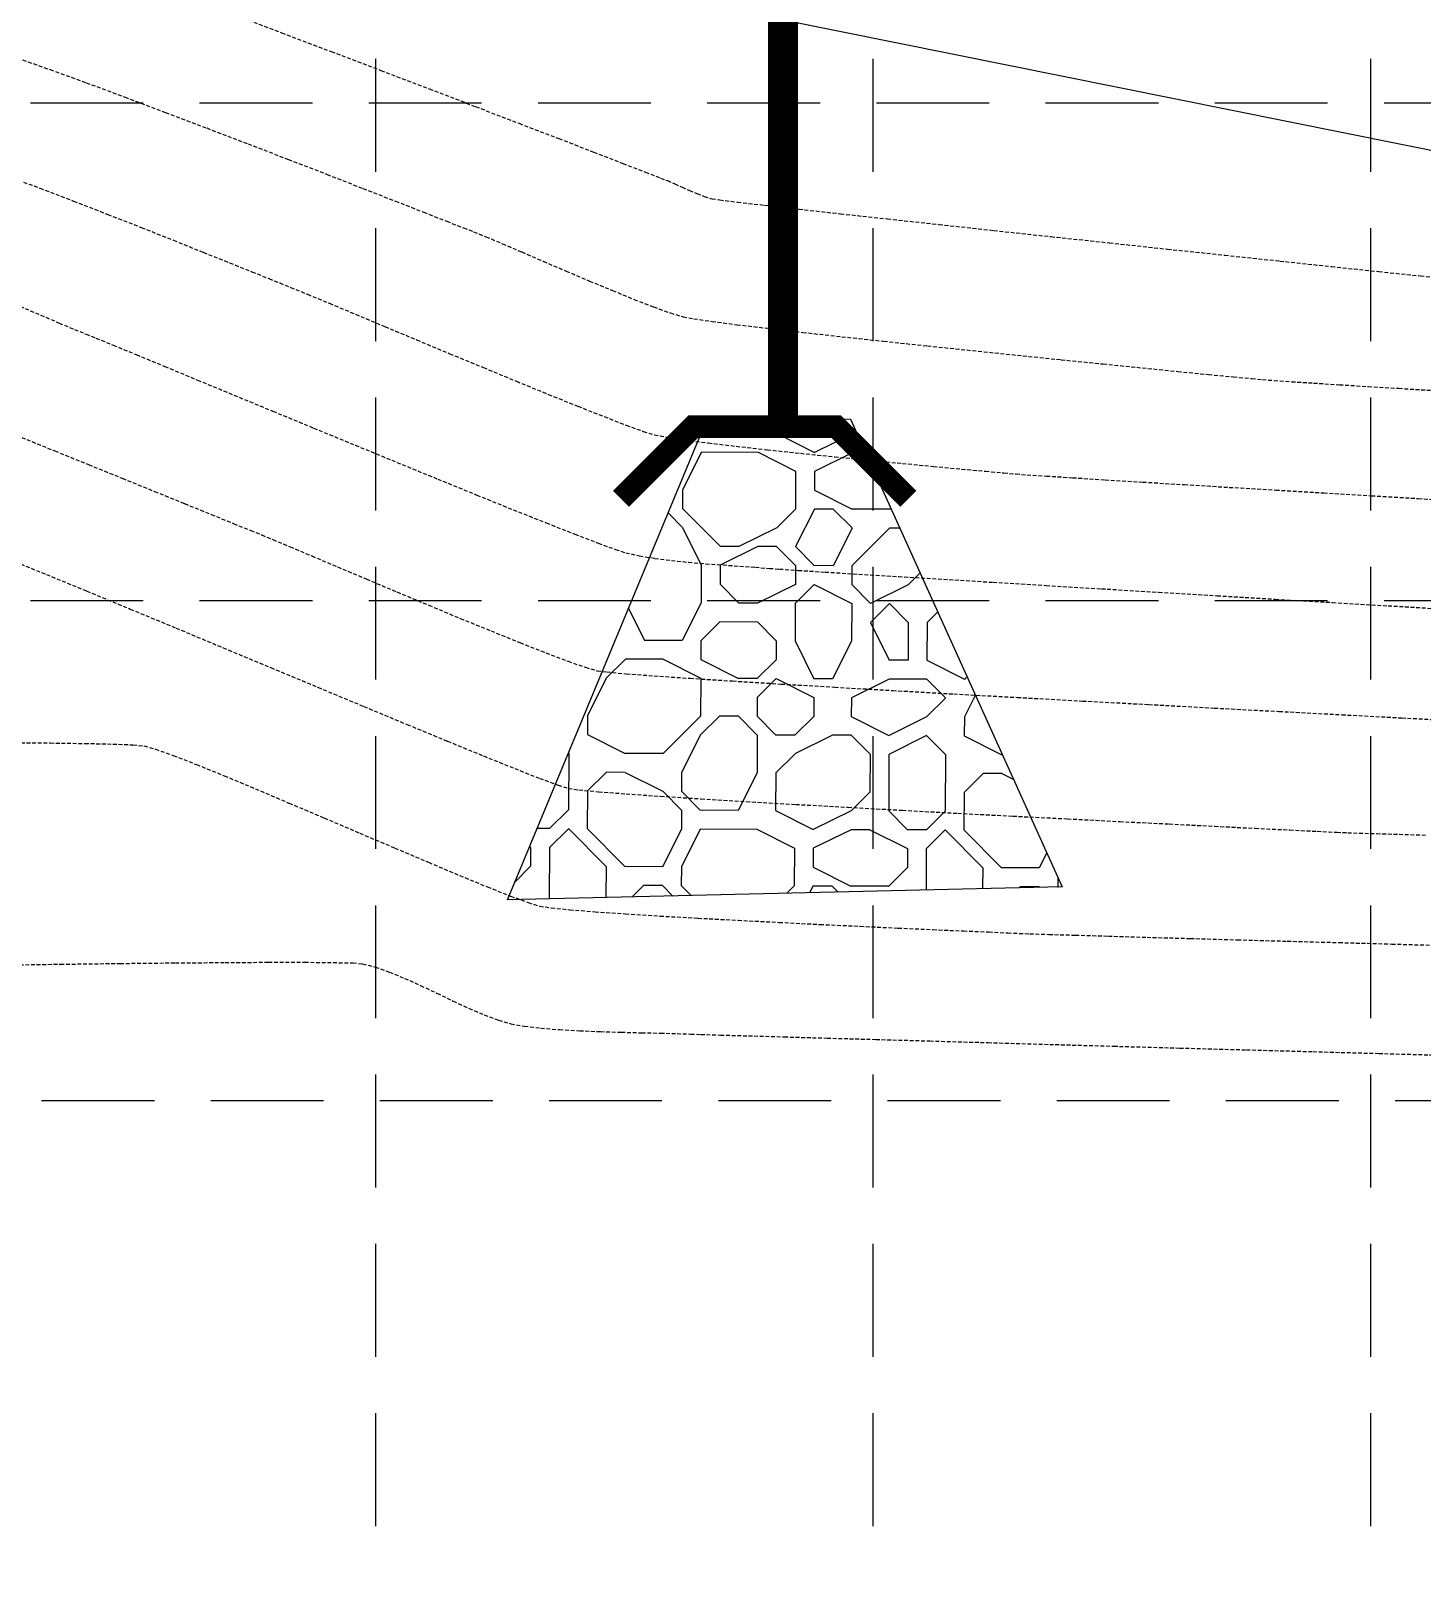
# Model space of a CAD drawing. Header units: inches. Extents: x 7994 to 10114, y 11164 to 12491.
# Drawn here: x 8535.1 to 8627.6, y 11399.3 to 11501.4 of the extents above; entities that cross this region are included whole.
import ezdxf

# ---------------------------------------------------------------- set-up
doc = ezdxf.new("R2010")
doc.units = ezdxf.units.IN
doc.header["$MEASUREMENT"] = 0
for name, pattern in [('HIDDEN', [0.375, 0.25, -0.125]), ('PHANTOM2', [1.25, 0.625, -0.125, 0.125, -0.125, 0.125, -0.125]), ('x4227topo$0$HIDDEN', [0.375, 0.25, -0.125])]:
    doc.linetypes.add(name, pattern=pattern)
for name, color, linetype in [('CONTOURS', 43, 'x4227topo$0$HIDDEN'), ('GRID', 254, 'HIDDEN'), ('MISC-6', 6, 'Continuous'), ('SILT-FENCE', 4, 'PHANTOM2'), ('x4227 ut01$0$P-STRM-PIPE', 2, 'Continuous')]:
    doc.layers.add(name, color=color, linetype=linetype)

msp = doc.modelspace()

# ---------------------------------------------------------------- linework, layer by layer
at = {"layer": 'CONTOURS', "color": 43}
for p, q in [((8548.51, 11502.48, 1239), (8551.77, 11501.26, 1239)), ((8551.77, 11501.26, 1239), (8555.07, 11500.01, 1239)), ((8555.07, 11500.01, 1239), (8558.37, 11498.76, 1239)), ((8534.2, 11499.58, 1238), (8536.38, 11498.81, 1238)), ((8536.38, 11498.81, 1238), (8538.78, 11497.94, 1238)), ((8538.78, 11497.94, 1238), (8541.36, 11496.98, 1238)), ((8558.37, 11498.76, 1239), (8561.59, 11497.53, 1239)), ((8541.36, 11496.98, 1238), (8544.05, 11495.97, 1238)), ((8561.59, 11497.53, 1239), (8564.67, 11496.35, 1239)), ((8544.05, 11495.97, 1238), (8546.79, 11494.93, 1238)), ((8564.67, 11496.35, 1239), (8567.56, 11495.24, 1239)), ((8546.79, 11494.93, 1238), (8549.54, 11493.88, 1238)), ((8567.56, 11495.24, 1239), (8570.2, 11494.23, 1239)), ((8549.54, 11493.88, 1238), (8552.22, 11492.84, 1238)), ((8570.2, 11494.23, 1239), (8572.52, 11493.33, 1239)), ((8552.22, 11492.84, 1238), (8554.79, 11491.85, 1238)), ((8572.52, 11493.33, 1239), (8574.46, 11492.58, 1239)), ((8533.55, 11491.73, 1237), (8535.7, 11490.93, 1237)), ((8554.79, 11491.85, 1238), (8557.18, 11490.91, 1238)), ((8574.46, 11492.58, 1239), (8575.96, 11491.99, 1239)), ((8575.96, 11491.99, 1239), (8576.97, 11491.6, 1239)), ((8535.7, 11490.93, 1237), (8537.94, 11490.07, 1237)), ((8557.18, 11490.91, 1238), (8559.34, 11490.07, 1238)), ((8576.97, 11491.6, 1239), (8577.42, 11491.43, 1239)), ((8577.42, 11491.43, 1239), (8577.91, 11491.22, 1239)), ((8577.91, 11491.22, 1239), (8578.4, 11491, 1239)), ((8578.4, 11491, 1239), (8578.89, 11490.78, 1239)), ((8578.89, 11490.78, 1239), (8579.38, 11490.57, 1239)), ((8537.94, 11490.07, 1237), (8540.21, 11489.19, 1237)), ((8559.34, 11490.07, 1238), (8561.22, 11489.33, 1238)), ((8579.38, 11490.57, 1239), (8579.87, 11490.38, 1239)), ((8579.87, 11490.38, 1239), (8580.38, 11490.23, 1239)), ((8580.38, 11490.23, 1239), (8580.9, 11490.15, 1239)), ((8580.9, 11490.15, 1239), (8582.08, 11490.01, 1239)), ((8582.08, 11490.01, 1239), (8583.87, 11489.8, 1239)), ((8583.87, 11489.8, 1239), (8586.17, 11489.54, 1239)), ((8540.21, 11489.19, 1237), (8542.44, 11488.32, 1237)), ((8561.22, 11489.33, 1238), (8562.75, 11488.73, 1238)), ((8562.75, 11488.73, 1238), (8563.87, 11488.29, 1238)), ((8586.17, 11489.54, 1239), (8588.93, 11489.23, 1239)), ((8588.93, 11489.23, 1239), (8592.05, 11488.89, 1239)), ((8592.05, 11488.89, 1239), (8595.48, 11488.52, 1239)), ((8542.44, 11488.32, 1237), (8544.58, 11487.47, 1237)), ((8563.87, 11488.29, 1238), (8564.54, 11488.03, 1238)), ((8564.54, 11488.03, 1238), (8565.36, 11487.7, 1238)), ((8565.36, 11487.7, 1238), (8566.45, 11487.24, 1238)), ((8595.48, 11488.52, 1239), (8599.13, 11488.12, 1239)), ((8599.13, 11488.12, 1239), (8602.93, 11487.71, 1239)), ((8602.93, 11487.71, 1239), (8606.81, 11487.3, 1239)), ((8544.58, 11487.47, 1237), (8546.56, 11486.67, 1237)), ((8546.56, 11486.67, 1237), (8548.32, 11485.97, 1237)), ((8566.45, 11487.24, 1238), (8567.74, 11486.69, 1238)), ((8567.74, 11486.69, 1238), (8569.17, 11486.07, 1238)), ((8606.81, 11487.3, 1239), (8610.68, 11486.88, 1239)), ((8610.68, 11486.88, 1239), (8614.49, 11486.48, 1239)), ((8548.32, 11485.97, 1237), (8549.8, 11485.37, 1237)), ((8569.17, 11486.07, 1238), (8570.69, 11485.42, 1238)), ((8614.49, 11486.48, 1239), (8618.15, 11486.09, 1239)), ((8618.15, 11486.09, 1239), (8621.58, 11485.72, 1239)), ((8621.58, 11485.72, 1239), (8624.73, 11485.39, 1239)), ((8549.8, 11485.37, 1237), (8550.93, 11484.92, 1237)), ((8550.93, 11484.92, 1237), (8551.65, 11484.63, 1237)), ((8551.65, 11484.63, 1237), (8552.37, 11484.34, 1237)), ((8570.69, 11485.42, 1238), (8572.24, 11484.76, 1238)), ((8572.24, 11484.76, 1238), (8573.77, 11484.13, 1238)), ((8624.73, 11485.39, 1239), (8627.5, 11485.1, 1239)), ((8627.5, 11485.1, 1239), (8629.82, 11484.85, 1239)), ((8552.37, 11484.34, 1237), (8553.49, 11483.88, 1237)), ((8553.49, 11483.88, 1237), (8554.95, 11483.28, 1237)), ((8573.77, 11484.13, 1238), (8575.21, 11483.54, 1238)), ((8575.21, 11483.54, 1238), (8576.51, 11483.04, 1238)), ((8534.37, 11483.08, 1236), (8535.75, 11482.5, 1236)), ((8535.75, 11482.5, 1236), (8536.98, 11481.97, 1236)), ((8554.95, 11483.28, 1237), (8556.69, 11482.55, 1237)), ((8556.69, 11482.55, 1237), (8558.64, 11481.73, 1237)), ((8576.51, 11483.04, 1238), (8577.62, 11482.64, 1238)), ((8577.62, 11482.64, 1238), (8578.47, 11482.38, 1238)), ((8536.98, 11481.97, 1236), (8538, 11481.54, 1236)), ((8538, 11481.54, 1236), (8538.77, 11481.23, 1236)), ((8558.64, 11481.73, 1237), (8560.75, 11480.85, 1237)), ((8578.47, 11482.38, 1238), (8579.18, 11482.25, 1238)), ((8579.18, 11482.25, 1238), (8580.39, 11482.08, 1238)), ((8580.39, 11482.08, 1238), (8582.04, 11481.86, 1238)), ((8582.04, 11481.86, 1238), (8584.07, 11481.62, 1238)), ((8584.07, 11481.62, 1238), (8586.42, 11481.35, 1238)), ((8538.77, 11481.23, 1236), (8539.43, 11480.97, 1236)), ((8539.43, 11480.97, 1236), (8540.57, 11480.5, 1236)), ((8540.57, 11480.5, 1236), (8542.11, 11479.87, 1236)), ((8560.75, 11480.85, 1237), (8562.95, 11479.93, 1237)), ((8586.42, 11481.35, 1238), (8589.02, 11481.06, 1238)), ((8589.02, 11481.06, 1238), (8591.81, 11480.76, 1238)), ((8591.81, 11480.76, 1238), (8594.72, 11480.45, 1238)), ((8594.72, 11480.45, 1238), (8597.71, 11480.14, 1238)), ((8542.11, 11479.87, 1236), (8544, 11479.09, 1236)), ((8562.95, 11479.93, 1237), (8565.19, 11479.01, 1237)), ((8597.71, 11480.14, 1238), (8600.69, 11479.83, 1238)), ((8600.69, 11479.83, 1238), (8603.61, 11479.53, 1238)), ((8603.61, 11479.53, 1238), (8606.4, 11479.25, 1238)), ((8544, 11479.09, 1236), (8546.18, 11478.18, 1236)), ((8565.19, 11479.01, 1237), (8567.39, 11478.1, 1237)), ((8606.4, 11479.25, 1238), (8609, 11478.99, 1238)), ((8609, 11478.99, 1238), (8611.36, 11478.75, 1238)), ((8611.36, 11478.75, 1238), (8613.4, 11478.55, 1238)), ((8613.4, 11478.55, 1238), (8615.06, 11478.39, 1238)), ((8615.06, 11478.39, 1238), (8616.28, 11478.28, 1238)), ((8546.18, 11478.18, 1236), (8548.6, 11477.18, 1236)), ((8567.39, 11478.1, 1237), (8569.51, 11477.23, 1237)), ((8616.28, 11478.28, 1238), (8616.99, 11478.21, 1238)), ((8616.99, 11478.21, 1238), (8617.77, 11478.15, 1238)), ((8617.77, 11478.15, 1238), (8618.93, 11478.07, 1238)), ((8618.93, 11478.07, 1238), (8620.39, 11477.98, 1238)), ((8620.39, 11477.98, 1238), (8622.11, 11477.87, 1238)), ((8622.11, 11477.87, 1238), (8624.02, 11477.75, 1238)), ((8624.02, 11477.75, 1238), (8626.05, 11477.63, 1238)), ((8626.05, 11477.63, 1238), (8628.15, 11477.5, 1238)), ((8548.6, 11477.18, 1236), (8551.19, 11476.11, 1236)), ((8569.51, 11477.23, 1237), (8571.47, 11476.44, 1237)), ((8571.47, 11476.44, 1237), (8573.22, 11475.75, 1237)), ((8551.19, 11476.11, 1236), (8553.9, 11474.99, 1236)), ((8573.22, 11475.75, 1237), (8574.69, 11475.18, 1237)), ((8534.48, 11474.37, 1235), (8536.69, 11473.47, 1235)), ((8553.9, 11474.99, 1236), (8556.67, 11473.85, 1236)), ((8574.69, 11475.18, 1237), (8575.82, 11474.77, 1237)), ((8575.82, 11474.77, 1237), (8576.56, 11474.54, 1237)), ((8576.56, 11474.54, 1237), (8577.35, 11474.39, 1237)), ((8577.35, 11474.39, 1237), (8578.57, 11474.2, 1237)), ((8536.69, 11473.47, 1235), (8538.94, 11472.56, 1235)), ((8556.67, 11473.85, 1236), (8559.44, 11472.71, 1236)), ((8578.57, 11474.2, 1237), (8580.14, 11474, 1237)), ((8580.14, 11474, 1237), (8581.99, 11473.78, 1237)), ((8581.99, 11473.78, 1237), (8584.06, 11473.55, 1237)), ((8584.06, 11473.55, 1237), (8586.27, 11473.31, 1237)), ((8586.27, 11473.31, 1237), (8588.55, 11473.08, 1237)), ((8538.94, 11472.56, 1235), (8541.18, 11471.65, 1235)), ((8559.44, 11472.71, 1236), (8562.15, 11471.6, 1236)), ((8588.55, 11473.08, 1237), (8590.84, 11472.85, 1237)), ((8590.84, 11472.85, 1237), (8593.05, 11472.64, 1237)), ((8593.05, 11472.64, 1237), (8595.12, 11472.44, 1237)), ((8595.12, 11472.44, 1237), (8596.99, 11472.26, 1237)), ((8596.99, 11472.26, 1237), (8598.57, 11472.12, 1237)), ((8541.18, 11471.65, 1235), (8543.32, 11470.78, 1235)), ((8562.15, 11471.6, 1236), (8564.75, 11470.54, 1236)), ((8598.57, 11472.12, 1237), (8599.8, 11472.01, 1237)), ((8599.8, 11472.01, 1237), (8600.6, 11471.94, 1237)), ((8600.6, 11471.94, 1237), (8601.34, 11471.88, 1237)), ((8601.34, 11471.88, 1237), (8602.62, 11471.8, 1237)), ((8602.62, 11471.8, 1237), (8604.37, 11471.69, 1237)), ((8604.37, 11471.69, 1237), (8606.53, 11471.55, 1237)), ((8606.53, 11471.55, 1237), (8609.03, 11471.4, 1237)), ((8609.03, 11471.4, 1237), (8611.8, 11471.23, 1237)), ((8611.8, 11471.23, 1237), (8614.77, 11471.05, 1237)), ((8543.32, 11470.78, 1235), (8545.32, 11469.97, 1235)), ((8564.75, 11470.54, 1236), (8567.17, 11469.56, 1236)), ((8614.77, 11471.05, 1237), (8617.88, 11470.87, 1237)), ((8617.88, 11470.87, 1237), (8621.06, 11470.68, 1237)), ((8621.06, 11470.68, 1237), (8624.24, 11470.49, 1237)), ((8624.24, 11470.49, 1237), (8627.35, 11470.31, 1237)), ((8627.35, 11470.31, 1237), (8630.32, 11470.13, 1237)), ((8545.32, 11469.97, 1235), (8547.09, 11469.25, 1235)), ((8547.09, 11469.25, 1235), (8548.58, 11468.64, 1235)), ((8567.17, 11469.56, 1236), (8569.37, 11468.69, 1236)), ((8548.58, 11468.64, 1235), (8549.72, 11468.18, 1235)), ((8549.72, 11468.18, 1235), (8550.45, 11467.89, 1235)), ((8569.37, 11468.69, 1236), (8571.27, 11467.93, 1236)), ((8550.45, 11467.89, 1235), (8551.19, 11467.58, 1235)), ((8551.19, 11467.58, 1235), (8552.33, 11467.1, 1235)), ((8571.27, 11467.93, 1236), (8572.82, 11467.34, 1236)), ((8572.82, 11467.34, 1236), (8573.97, 11466.92, 1236)), ((8533.73, 11466.24, 1234), (8536.13, 11465.26, 1234)), ((8552.33, 11467.1, 1235), (8553.78, 11466.49, 1235)), ((8553.78, 11466.49, 1235), (8555.49, 11465.76, 1235)), ((8573.97, 11466.92, 1236), (8574.65, 11466.7, 1236)), ((8574.65, 11466.7, 1236), (8575.57, 11466.5, 1236)), ((8575.57, 11466.5, 1236), (8576.59, 11466.33, 1236)), ((8576.59, 11466.33, 1236), (8577.69, 11466.19, 1236)), ((8577.69, 11466.19, 1236), (8578.83, 11466.07, 1236)), ((8536.13, 11465.26, 1234), (8538.81, 11464.16, 1234)), ((8555.49, 11465.76, 1235), (8557.4, 11464.96, 1235)), ((8578.83, 11466.07, 1236), (8579.98, 11465.97, 1236)), ((8579.98, 11465.97, 1236), (8581.12, 11465.89, 1236)), ((8581.12, 11465.89, 1236), (8582.23, 11465.81, 1236)), ((8582.23, 11465.81, 1236), (8583.27, 11465.74, 1236)), ((8583.27, 11465.74, 1236), (8584.21, 11465.66, 1236)), ((8584.21, 11465.66, 1236), (8584.88, 11465.62, 1236)), ((8584.88, 11465.62, 1236), (8586.13, 11465.53, 1236)), ((8586.13, 11465.53, 1236), (8587.91, 11465.42, 1236)), ((8587.91, 11465.42, 1236), (8590.15, 11465.28, 1236)), ((8590.15, 11465.28, 1236), (8592.8, 11465.12, 1236)), ((8592.8, 11465.12, 1236), (8595.79, 11464.94, 1236)), ((8538.81, 11464.16, 1234), (8541.7, 11462.96, 1234)), ((8557.4, 11464.96, 1235), (8559.44, 11464.1, 1235)), ((8559.44, 11464.1, 1235), (8561.55, 11463.22, 1235)), ((8595.79, 11464.94, 1236), (8599.08, 11464.74, 1236)), ((8599.08, 11464.74, 1236), (8602.6, 11464.53, 1236)), ((8602.6, 11464.53, 1236), (8606.29, 11464.31, 1236)), ((8606.29, 11464.31, 1236), (8610.1, 11464.08, 1236)), ((8610.1, 11464.08, 1236), (8613.97, 11463.85, 1236)), ((8561.55, 11463.22, 1235), (8563.65, 11462.34, 1235)), ((8613.97, 11463.85, 1236), (8617.84, 11463.62, 1236)), ((8617.84, 11463.62, 1236), (8621.64, 11463.4, 1236)), ((8621.64, 11463.4, 1236), (8625.34, 11463.18, 1236)), ((8625.34, 11463.18, 1236), (8628.86, 11462.97, 1236)), ((8541.7, 11462.96, 1234), (8544.75, 11461.7, 1234)), ((8563.65, 11462.34, 1235), (8565.7, 11461.51, 1235)), ((8544.75, 11461.7, 1234), (8547.88, 11460.39, 1234)), ((8565.7, 11461.51, 1235), (8567.62, 11460.73, 1235)), ((8547.88, 11460.39, 1234), (8551.05, 11459.07, 1234)), ((8567.62, 11460.73, 1235), (8569.34, 11460.05, 1235)), ((8569.34, 11460.05, 1235), (8570.82, 11459.49, 1235)), ((8551.05, 11459.07, 1234), (8554.19, 11457.76, 1234)), ((8570.82, 11459.49, 1235), (8571.97, 11459.09, 1235)), ((8571.97, 11459.09, 1235), (8572.74, 11458.86, 1235)), ((8572.74, 11458.86, 1235), (8573.4, 11458.78, 1235)), ((8573.4, 11458.78, 1235), (8574.69, 11458.66, 1235)), ((8574.69, 11458.66, 1235), (8576.55, 11458.52, 1235)), ((8576.55, 11458.52, 1235), (8578.93, 11458.36, 1235)), ((8578.93, 11458.36, 1235), (8581.76, 11458.18, 1235)), ((8581.76, 11458.18, 1235), (8584.98, 11457.98, 1235)), ((8584.98, 11457.98, 1235), (8588.55, 11457.77, 1235)), ((8554.19, 11457.76, 1234), (8557.23, 11456.49, 1234)), ((8588.55, 11457.77, 1235), (8592.4, 11457.55, 1235)), ((8592.4, 11457.55, 1235), (8596.46, 11457.32, 1235)), ((8596.46, 11457.32, 1235), (8600.69, 11457.09, 1235)), ((8600.69, 11457.09, 1235), (8605.03, 11456.85, 1235)), ((8557.23, 11456.49, 1234), (8560.12, 11455.29, 1234)), ((8605.03, 11456.85, 1235), (8609.42, 11456.62, 1235)), ((8609.42, 11456.62, 1235), (8613.79, 11456.38, 1235)), ((8613.79, 11456.38, 1235), (8618.09, 11456.16, 1235)), ((8618.09, 11456.16, 1235), (8622.27, 11455.94, 1235)), ((8622.27, 11455.94, 1235), (8626.26, 11455.73, 1235)), ((8560.12, 11455.29, 1234), (8562.8, 11454.18, 1234)), ((8626.26, 11455.73, 1235), (8630.01, 11455.53, 1235)), ((8533.69, 11454.07, 1233), (8536.39, 11454.06, 1233)), ((8536.39, 11454.06, 1233), (8538.7, 11454.03, 1233)), ((8538.7, 11454.03, 1233), (8540.56, 11453.99, 1233)), ((8540.56, 11453.99, 1233), (8541.89, 11453.94, 1233)), ((8541.89, 11453.94, 1233), (8542.62, 11453.87, 1233)), ((8542.62, 11453.87, 1233), (8543.38, 11453.65, 1233)), ((8562.8, 11454.18, 1234), (8565.2, 11453.2, 1234)), ((8543.38, 11453.65, 1233), (8544.57, 11453.23, 1233)), ((8544.57, 11453.23, 1233), (8546.11, 11452.63, 1233)), ((8565.2, 11453.2, 1234), (8567.27, 11452.36, 1234)), ((8546.11, 11452.63, 1233), (8547.96, 11451.88, 1233)), ((8547.96, 11451.88, 1233), (8550.03, 11451.02, 1233)), ((8567.27, 11452.36, 1234), (8568.93, 11451.71, 1234)), ((8550.03, 11451.02, 1233), (8552.26, 11450.07, 1233)), ((8568.93, 11451.71, 1234), (8570.15, 11451.26, 1234)), ((8570.15, 11451.26, 1234), (8570.84, 11451.04, 1234)), ((8570.84, 11451.04, 1234), (8571.54, 11450.94, 1234)), ((8571.54, 11450.94, 1234), (8572.85, 11450.82, 1234)), ((8572.85, 11450.82, 1234), (8574.68, 11450.68, 1234)), ((8552.26, 11450.07, 1233), (8554.6, 11449.08, 1233)), ((8574.68, 11450.68, 1234), (8576.97, 11450.52, 1234)), ((8576.97, 11450.52, 1234), (8579.66, 11450.35, 1234)), ((8579.66, 11450.35, 1234), (8582.67, 11450.17, 1234)), ((8582.67, 11450.17, 1234), (8585.96, 11449.98, 1234)), ((8585.96, 11449.98, 1234), (8589.44, 11449.79, 1234)), ((8589.44, 11449.79, 1234), (8593.05, 11449.59, 1234)), ((8554.6, 11449.08, 1233), (8556.97, 11448.07, 1233)), ((8593.05, 11449.59, 1234), (8596.73, 11449.39, 1234)), ((8596.73, 11449.39, 1234), (8600.4, 11449.2, 1234)), ((8600.4, 11449.2, 1234), (8604.02, 11449.02, 1234)), ((8604.02, 11449.02, 1234), (8607.5, 11448.84, 1234)), ((8607.5, 11448.84, 1234), (8610.78, 11448.68, 1234)), ((8556.97, 11448.07, 1233), (8559.3, 11447.08, 1233)), ((8610.78, 11448.68, 1234), (8613.81, 11448.53, 1234)), ((8613.81, 11448.53, 1234), (8616.5, 11448.39, 1234)), ((8616.5, 11448.39, 1234), (8618.8, 11448.28, 1234)), ((8618.8, 11448.28, 1234), (8620.63, 11448.19, 1234)), ((8620.63, 11448.19, 1234), (8621.94, 11448.13, 1234)), ((8621.94, 11448.13, 1234), (8622.66, 11448.1, 1234)), ((8622.66, 11448.1, 1234), (8623.42, 11448.07, 1234)), ((8623.42, 11448.07, 1234), (8624.58, 11448.04, 1234)), ((8624.58, 11448.04, 1234), (8626.08, 11447.99, 1234)), ((8626.08, 11447.99, 1234), (8627.86, 11447.94, 1234)), ((8559.3, 11447.08, 1233), (8561.54, 11446.13, 1233)), ((8561.54, 11446.13, 1233), (8563.61, 11445.26, 1233)), ((8563.61, 11445.26, 1233), (8565.45, 11444.5, 1233)), ((8565.45, 11444.5, 1233), (8566.99, 11443.89, 1233)), ((8566.99, 11443.89, 1233), (8568.17, 11443.45, 1233)), ((8568.17, 11443.45, 1233), (8568.93, 11443.22, 1233)), ((8568.93, 11443.22, 1233), (8569.69, 11443.1, 1233)), ((8569.69, 11443.1, 1233), (8570.94, 11442.98, 1233)), ((8570.94, 11442.98, 1233), (8572.61, 11442.84, 1233)), ((8572.61, 11442.84, 1233), (8574.64, 11442.71, 1233)), ((8574.64, 11442.71, 1233), (8576.94, 11442.56, 1233)), ((8576.94, 11442.56, 1233), (8579.46, 11442.42, 1233)), ((8579.46, 11442.42, 1233), (8582.12, 11442.28, 1233)), ((8582.12, 11442.28, 1233), (8584.85, 11442.14, 1233)), ((8584.85, 11442.14, 1233), (8587.58, 11442, 1233)), ((8587.58, 11442, 1233), (8590.25, 11441.88, 1233)), ((8590.25, 11441.88, 1233), (8592.77, 11441.76, 1233)), ((8592.77, 11441.76, 1233), (8595.08, 11441.66, 1233)), ((8595.08, 11441.66, 1233), (8597.11, 11441.57, 1233)), ((8597.11, 11441.57, 1233), (8598.79, 11441.5, 1233)), ((8598.79, 11441.5, 1233), (8600.05, 11441.44, 1233)), ((8600.05, 11441.44, 1233), (8600.82, 11441.41, 1233)), ((8600.82, 11441.41, 1233), (8601.52, 11441.38, 1233)), ((8601.52, 11441.38, 1233), (8602.79, 11441.34, 1233)), ((8602.79, 11441.34, 1233), (8604.55, 11441.29, 1233)), ((8604.55, 11441.29, 1233), (8606.74, 11441.23, 1233)), ((8606.74, 11441.23, 1233), (8609.31, 11441.15, 1233)), ((8609.31, 11441.15, 1233), (8612.19, 11441.07, 1233)), ((8612.19, 11441.07, 1233), (8615.32, 11440.98, 1233)), ((8615.32, 11440.98, 1233), (8618.64, 11440.89, 1233)), ((8618.64, 11440.89, 1233), (8622.08, 11440.8, 1233)), ((8622.08, 11440.8, 1233), (8625.59, 11440.7, 1233)), ((8625.59, 11440.7, 1233), (8629.09, 11440.6, 1233)), ((8532.86, 11439.3, 1232), (8537.07, 11439.36, 1232)), ((8537.07, 11439.36, 1232), (8541.04, 11439.41, 1232)), ((8541.04, 11439.41, 1232), (8544.71, 11439.45, 1232)), ((8544.71, 11439.45, 1232), (8548.01, 11439.47, 1232)), ((8548.01, 11439.47, 1232), (8550.9, 11439.49, 1232)), ((8550.9, 11439.49, 1232), (8553.32, 11439.49, 1232)), ((8553.32, 11439.49, 1232), (8555.2, 11439.47, 1232)), ((8555.2, 11439.47, 1232), (8556.5, 11439.44, 1232)), ((8556.5, 11439.44, 1232), (8557.16, 11439.39, 1232)), ((8557.16, 11439.39, 1232), (8558, 11439.17, 1232)), ((8558, 11439.17, 1232), (8558.94, 11438.84, 1232)), ((8558.94, 11438.84, 1232), (8559.95, 11438.42, 1232)), ((8559.95, 11438.42, 1232), (8561.01, 11437.94, 1232)), ((8561.01, 11437.94, 1232), (8562.1, 11437.43, 1232)), ((8562.1, 11437.43, 1232), (8563.18, 11436.91, 1232)), ((8563.18, 11436.91, 1232), (8564.24, 11436.42, 1232)), ((8564.24, 11436.42, 1232), (8565.25, 11435.99, 1232)), ((8565.25, 11435.99, 1232), (8566.19, 11435.64, 1232)), ((8566.19, 11435.64, 1232), (8567.02, 11435.4, 1232)), ((8567.02, 11435.4, 1232), (8567.92, 11435.24, 1232)), ((8567.92, 11435.24, 1232), (8569.01, 11435.11, 1232)), ((8569.01, 11435.11, 1232), (8570.25, 11435.01, 1232)), ((8570.25, 11435.01, 1232), (8571.59, 11434.94, 1232)), ((8571.59, 11434.94, 1232), (8572.98, 11434.88, 1232)), ((8572.98, 11434.88, 1232), (8574.37, 11434.84, 1232)), ((8574.37, 11434.84, 1232), (8575.72, 11434.8, 1232)), ((8575.72, 11434.8, 1232), (8576.97, 11434.78, 1232)), ((8576.97, 11434.78, 1232), (8578.07, 11434.75, 1232)), ((8578.07, 11434.75, 1232), (8578.98, 11434.72, 1232)), ((8578.98, 11434.72, 1232), (8579.65, 11434.69, 1232)), ((8579.65, 11434.69, 1232), (8580.95, 11434.65, 1232)), ((8580.95, 11434.65, 1232), (8582.82, 11434.6, 1232)), ((8582.82, 11434.6, 1232), (8585.2, 11434.53, 1232)), ((8585.2, 11434.53, 1232), (8588.04, 11434.45, 1232)), ((8588.04, 11434.45, 1232), (8591.29, 11434.36, 1232)), ((8591.29, 11434.36, 1232), (8594.87, 11434.26, 1232)), ((8594.87, 11434.26, 1232), (8598.74, 11434.15, 1232)), ((8598.74, 11434.15, 1232), (8602.84, 11434.03, 1232)), ((8602.84, 11434.03, 1232), (8607.11, 11433.91, 1232)), ((8607.11, 11433.91, 1232), (8611.49, 11433.79, 1232)), ((8611.49, 11433.79, 1232), (8615.92, 11433.67, 1232)), ((8615.92, 11433.67, 1232), (8620.35, 11433.55, 1232)), ((8620.35, 11433.55, 1232), (8624.73, 11433.43, 1232)), ((8624.73, 11433.43, 1232), (8628.99, 11433.31, 1232))]:
    msp.add_line(p, q, dxfattribs=at)
at = {"layer": 'GRID', "color": 253, "linetype": 'HIDDEN', "ltscale": 30}
for p, q in [((8558.02, 12455.77), (8558.02, 11298)), ((8591.09, 12455.77), (8591.09, 11298)), ((8624.17, 12455.77), (8624.17, 11298)), ((8028.82, 11496.6), (10079.47, 11496.6)), ((8028.82, 11463.52), (10079.47, 11463.52)), ((8029.56, 11430.3), (10080.21, 11430.3))]:
    msp.add_line(p, q, dxfattribs=at)
at = {"layer": 'MISC-6', "color": 1}
for p, q in [((8566.78, 11443.63, -1236), (8580.08, 11475.64, -1236)), ((8580.08, 11475.64, -1236), (8589.6, 11475.59, -1236)), ((8582.71, 11475.63, -1236), (8582.2, 11474.63, -1236)), ((8584.71, 11475.62, -1236), (8584.71, 11474.62, -1236)), ((8589.6, 11475.59, -1236), (8603.68, 11444.5, -1236)), ((8579.68, 11474.67, -1236), (8579.7, 11474.65, -1236)), ((8582.2, 11474.63, -1236), (8579.7, 11474.64, -1236)), ((8584.71, 11474.62, -1236), (8587.21, 11473.36, -1236)), ((8589.72, 11474.6, -1236), (8587.21, 11473.36, -1236)), ((8589.95, 11474.83, -1236), (8589.72, 11474.6, -1236)), ((8579.69, 11473.39, -1236), (8578.43, 11470.89, -1236)), ((8583.45, 11473.37, -1236), (8579.69, 11473.39, -1236)), ((8583.45, 11473.38, -1236), (8585.95, 11472.12, -1236)), ((8589.71, 11473.35, -1236), (8587.21, 11472.11, -1236)), ((8590.62, 11473.35, -1236), (8589.71, 11473.35, -1236)), ((8585.95, 11472.11, -1236), (8585.94, 11469.61, -1236)), ((8587.2, 11472.11, -1236), (8587.2, 11470.86, -1236)), ((8578.43, 11470.89, -1236), (8578.43, 11469.63, -1236)), ((8587.2, 11470.86, -1236), (8589.7, 11469.6, -1236)), ((8577.47, 11469.35, -1236), (8578.43, 11468.39, -1236)), ((8578.43, 11469.64, -1236), (8580.93, 11467.13, -1236)), ((8585.94, 11469.61, -1236), (8584.69, 11468.36, -1236)), ((8587.2, 11469.61, -1236), (8585.94, 11467.11, -1236)), ((8588.45, 11469.6, -1236), (8587.2, 11469.6, -1236)), ((8588.45, 11469.61, -1236), (8589.7, 11468.35, -1236)), ((8592.21, 11469.59, -1236), (8589.7, 11469.6, -1236)), ((8592.29, 11469.66, -1236), (8592.21, 11469.58, -1236)), ((8578.43, 11468.38, -1236), (8579.67, 11465.87, -1236)), ((8584.69, 11468.36, -1236), (8582.18, 11467.12, -1236)), ((8589.7, 11468.34, -1236), (8588.44, 11465.84, -1236)), ((8592.2, 11468.33, -1236), (8589.69, 11465.84, -1236)), ((8592.2, 11468.33, -1236), (8589.69, 11465.84, -1236)), ((8592.89, 11468.33, -1236), (8592.2, 11468.33, -1236)), ((8582.18, 11467.12, -1236), (8580.93, 11467.12, -1236)), ((8583.43, 11467.11, -1236), (8580.92, 11465.87, -1236)), ((8584.68, 11467.11, -1236), (8583.43, 11467.11, -1236)), ((8584.68, 11467.11, -1236), (8585.93, 11465.86, -1236)), ((8585.94, 11467.11, -1236), (8587.18, 11465.85, -1236)), ((8579.67, 11465.87, -1236), (8579.66, 11463.37, -1236)), ((8580.92, 11465.87, -1236), (8580.92, 11464.62, -1236)), ((8585.93, 11465.85, -1236), (8585.93, 11464.6, -1236)), ((8588.44, 11465.84, -1236), (8587.18, 11465.85, -1236)), ((8589.69, 11465.84, -1236), (8589.68, 11464.59, -1236)), ((8594.23, 11465.36, -1236), (8593.44, 11464.57, -1236)), ((8580.92, 11464.62, -1236), (8582.16, 11463.37, -1236)), ((8585.93, 11464.6, -1236), (8583.42, 11463.35, -1236)), ((8587.18, 11464.59, -1236), (8585.92, 11463.34, -1236)), ((8587.18, 11464.6, -1236), (8589.68, 11463.33, -1236)), ((8589.68, 11464.59, -1236), (8590.93, 11463.33, -1236)), ((8593.44, 11464.57, -1236), (8590.93, 11463.33, -1236)), ((8579.66, 11463.37, -1236), (8578.4, 11460.87, -1236)), ((8583.42, 11463.35, -1236), (8582.16, 11463.36, -1236)), ((8585.92, 11463.35, -1236), (8585.91, 11460.84, -1236)), ((8589.68, 11463.33, -1236), (8589.67, 11460.83, -1236)), ((8592.19, 11463.32, -1236), (8590.93, 11462.07, -1236)), ((8592.19, 11463.33, -1236), (8593.43, 11462.07, -1236)), ((8574.83, 11463.01, -1236), (8575.89, 11460.87, -1236)), ((8580.91, 11462.11, -1236), (8579.65, 11460.86, -1236)), ((8583.41, 11462.1, -1236), (8580.91, 11462.11, -1236)), ((8583.41, 11462.11, -1236), (8584.66, 11460.85, -1236)), ((8590.93, 11462.07, -1236), (8592.17, 11459.56, -1236)), ((8593.43, 11462.07, -1236), (8593.42, 11459.56, -1236)), ((8594.69, 11462.06, -1236), (8594.68, 11459.56, -1236)), ((8595.4, 11462.77, -1236), (8594.69, 11462.06, -1236)), ((8578.4, 11460.87, -1236), (8575.89, 11460.88, -1236)), ((8579.65, 11460.86, -1236), (8579.65, 11459.61, -1236)), ((8584.66, 11460.85, -1236), (8584.66, 11459.59, -1236)), ((8585.91, 11460.84, -1236), (8587.16, 11458.33, -1236)), ((8589.67, 11460.83, -1236), (8588.41, 11458.33, -1236)), ((8574.64, 11459.62, -1236), (8573.38, 11458.38, -1236)), ((8577.14, 11459.62, -1236), (8574.64, 11459.63, -1236)), ((8577.14, 11459.62, -1236), (8579.64, 11458.36, -1236)), ((8579.65, 11459.61, -1236), (8582.15, 11458.35, -1236)), ((8584.66, 11459.59, -1236), (8583.4, 11458.34, -1236)), ((8593.42, 11459.56, -1236), (8592.17, 11459.57, -1236)), ((8594.68, 11459.56, -1236), (8597.18, 11458.3, -1236)), ((8573.38, 11458.38, -1236), (8572.12, 11455.88, -1236)), ((8579.64, 11458.36, -1236), (8579.63, 11455.85, -1236)), ((8583.4, 11458.34, -1236), (8582.15, 11458.35, -1236)), ((8584.65, 11458.34, -1236), (8583.4, 11457.09, -1236)), ((8584.65, 11458.34, -1236), (8587.15, 11457.08, -1236)), ((8588.41, 11458.33, -1236), (8587.16, 11458.33, -1236)), ((8592.17, 11458.31, -1236), (8589.66, 11457.07, -1236)), ((8594.67, 11458.31, -1236), (8592.17, 11458.31, -1236)), ((8594.67, 11458.31, -1236), (8595.92, 11457.06, -1236)), ((8597.35, 11458.47, -1236), (8597.18, 11458.29, -1236)), ((8597.35, 11458.47, -1236), (8597.18, 11458.29, -1236)), ((8583.4, 11457.09, -1236), (8583.39, 11455.84, -1236)), ((8587.15, 11457.08, -1236), (8587.15, 11455.83, -1236)), ((8589.66, 11457.07, -1236), (8589.65, 11455.82, -1236)), ((8595.92, 11457.05, -1236), (8594.66, 11455.8, -1236)), ((8597.9, 11457.25, -1236), (8597.17, 11455.79, -1236)), ((8572.12, 11455.88, -1236), (8572.11, 11454.63, -1236)), ((8579.63, 11455.85, -1236), (8577.12, 11453.35, -1236)), ((8580.89, 11455.85, -1236), (8579.63, 11454.6, -1236)), ((8582.14, 11455.84, -1236), (8580.89, 11455.85, -1236)), ((8582.14, 11455.85, -1236), (8583.39, 11454.59, -1236)), ((8583.39, 11455.85, -1236), (8584.64, 11454.59, -1236)), ((8587.15, 11455.82, -1236), (8585.89, 11454.58, -1236)), ((8589.65, 11455.82, -1236), (8592.15, 11454.56, -1236)), ((8594.66, 11455.8, -1236), (8592.16, 11454.56, -1236)), ((8597.17, 11455.79, -1236), (8597.16, 11454.54, -1236)), ((8572.11, 11454.63, -1236), (8574.61, 11453.37, -1236)), ((8579.63, 11454.6, -1236), (8578.37, 11452.1, -1236)), ((8583.39, 11454.59, -1236), (8583.38, 11452.08, -1236)), ((8585.89, 11454.58, -1236), (8584.64, 11454.58, -1236)), ((8588.4, 11454.57, -1236), (8585.89, 11453.33, -1236)), ((8589.65, 11454.57, -1236), (8588.4, 11454.57, -1236)), ((8589.65, 11454.57, -1236), (8590.9, 11453.31, -1236)), ((8594.66, 11454.55, -1236), (8592.15, 11453.3, -1236)), ((8594.66, 11454.55, -1236), (8595.91, 11453.3, -1236)), ((8597.16, 11454.54, -1236), (8599.66, 11453.28, -1236)), ((8570.84, 11453.4, -1236), (8570.86, 11453.38, -1236)), ((8570.86, 11453.38, -1236), (8570.85, 11449.62, -1236)), ((8577.12, 11453.36, -1236), (8574.62, 11453.36, -1236)), ((8585.89, 11453.32, -1236), (8584.63, 11452.08, -1236)), ((8590.9, 11453.31, -1236), (8590.89, 11450.8, -1236)), ((8592.15, 11453.3, -1236), (8592.14, 11449.55, -1236)), ((8595.91, 11453.29, -1236), (8595.89, 11449.53, -1236)), ((8599.7, 11453.28, -1236), (8599.67, 11453.28, -1236)), ((8573.36, 11452.11, -1236), (8572.1, 11450.87, -1236)), ((8574.61, 11452.11, -1236), (8573.36, 11452.12, -1236)), ((8574.61, 11452.11, -1236), (8577.11, 11450.85, -1236)), ((8578.37, 11452.1, -1236), (8578.36, 11450.85, -1236)), ((8583.38, 11452.08, -1236), (8582.12, 11449.58, -1236)), ((8584.63, 11452.08, -1236), (8584.62, 11449.57, -1236)), ((8598.41, 11452.03, -1236), (8597.15, 11450.78, -1236)), ((8599.66, 11452.03, -1236), (8598.41, 11452.03, -1236)), ((8599.66, 11452.03, -1236), (8600.45, 11451.63, -1236)), ((8572.1, 11450.87, -1236), (8572.09, 11448.36, -1236)), ((8577.11, 11450.86, -1236), (8578.36, 11449.6, -1236)), ((8578.37, 11450.85, -1236), (8579.61, 11449.6, -1236)), ((8590.89, 11450.8, -1236), (8589.63, 11449.55, -1236)), ((8597.15, 11450.78, -1236), (8597.14, 11448.28, -1236)), ((8570.85, 11449.62, -1236), (8569.59, 11448.37, -1236)), ((8578.36, 11449.59, -1236), (8578.36, 11448.34, -1236)), ((8582.12, 11449.58, -1236), (8579.61, 11449.59, -1236)), ((8584.62, 11449.57, -1236), (8587.12, 11448.31, -1236)), ((8589.63, 11449.55, -1236), (8587.12, 11448.31, -1236)), ((8592.14, 11449.55, -1236), (8593.39, 11448.3, -1236)), ((8595.9, 11449.53, -1236), (8594.64, 11448.28, -1236)), ((8569.59, 11448.37, -1236), (8568.75, 11448.38, -1236)), ((8570.84, 11448.36, -1236), (8569.58, 11447.12, -1236)), ((8570.84, 11448.37, -1236), (8573.34, 11445.86, -1236)), ((8572.09, 11448.37, -1236), (8574.59, 11445.86, -1236)), ((8578.36, 11448.34, -1236), (8577.1, 11445.84, -1236)), ((8579.61, 11448.34, -1236), (8578.35, 11445.84, -1236)), ((8583.37, 11448.32, -1236), (8579.61, 11448.34, -1236)), ((8583.36, 11448.33, -1236), (8585.87, 11447.07, -1236)), ((8589.63, 11448.3, -1236), (8587.12, 11447.06, -1236)), ((8590.88, 11448.3, -1236), (8589.63, 11448.3, -1236)), ((8590.88, 11448.3, -1236), (8593.38, 11447.04, -1236)), ((8594.64, 11448.29, -1236), (8593.39, 11448.29, -1236)), ((8595.89, 11448.28, -1236), (8594.63, 11447.03, -1236)), ((8595.89, 11448.29, -1236), (8598.39, 11445.77, -1236)), ((8597.14, 11448.28, -1236), (8599.64, 11445.77, -1236)), ((8568.25, 11447.17, -1236), (8568.33, 11447.13, -1236)), ((8568.33, 11447.12, -1236), (8568.33, 11445.87, -1236)), ((8569.58, 11447.12, -1236), (8569.57, 11443.7, -1236)), ((8585.87, 11447.06, -1236), (8585.86, 11444.56, -1236)), ((8587.12, 11447.06, -1236), (8587.11, 11445.81, -1236)), ((8593.38, 11447.04, -1236), (8593.38, 11445.79, -1236)), ((8594.63, 11447.03, -1236), (8594.62, 11444.28, -1236)), ((8602.65, 11446.76, -1236), (8602.15, 11445.76, -1236)), ((8568.33, 11445.87, -1236), (8567.27, 11444.82, -1236)), ((8573.34, 11445.85, -1236), (8573.33, 11443.79, -1236)), ((8577.09, 11445.84, -1236), (8574.59, 11445.85, -1236)), ((8578.35, 11445.84, -1236), (8578.34, 11444.58, -1236)), ((8587.11, 11445.81, -1236), (8589.61, 11444.55, -1236)), ((8593.38, 11445.78, -1236), (8592.12, 11444.53, -1236)), ((8598.39, 11445.77, -1236), (8598.38, 11444.37, -1236)), ((8602.14, 11445.76, -1236), (8599.64, 11445.76, -1236)), ((8603.39, 11445.12, -1236), (8603.39, 11444.5, -1236)), ((8603.68, 11444.5, -1236), (8566.78, 11443.63, -1236)), ((8575.84, 11444.59, -1236), (8575.07, 11443.83, -1236)), ((8577.09, 11444.59, -1236), (8575.84, 11444.59, -1236)), ((8577.09, 11444.59, -1236), (8577.79, 11443.89, -1236)), ((8578.34, 11444.59, -1236), (8579.01, 11443.92, -1236)), ((8585.86, 11444.56, -1236), (8585.37, 11444.07, -1236)), ((8587.11, 11444.56, -1236), (8586.88, 11444.1, -1236)), ((8588.36, 11444.55, -1236), (8587.11, 11444.55, -1236)), ((8588.36, 11444.56, -1236), (8588.77, 11444.15, -1236)), ((8592.12, 11444.54, -1236), (8589.62, 11444.55, -1236)), ((8600.89, 11444.5, -1236), (8600.81, 11444.43, -1236)), ((8602.14, 11444.5, -1236), (8600.89, 11444.51, -1236)), ((8602.14, 11444.51, -1236), (8602.19, 11444.46, -1236)), ((8603.39, 11444.5, -1236), (8603.41, 11444.49, -1236))]:
    msp.add_line(p, q, dxfattribs=at)
at = {"layer": 'SILT-FENCE', "color": 7, "linetype": 'Continuous'}
msp.add_line((8669.06, 11485.2), (8550.78, 11509.02), dxfattribs=at)
at = {"layer": 'x4227 ut01$0$P-STRM-PIPE', "color": 5}
msp.add_line((8585.23, 11634.48), (8585.16, 11475.6), dxfattribs=at)
at = {"layer": 'x4227 ut01$0$P-STRM-PIPE', "color": 5, "const_width": 2}
msp.add_lwpolyline([(8585.16, 11636.33), (8585.1, 11475.54)], dxfattribs=at)
at = {"layer": 'x4227 ut01$0$P-STRM-PIPE', "const_width": 1.5}
msp.add_lwpolyline([(8593.44, 11470.28), (8588.65, 11475.08), (8579.13, 11475.08), (8574.34, 11470.29)], dxfattribs=at)

doc.saveas('drawing.dxf')
